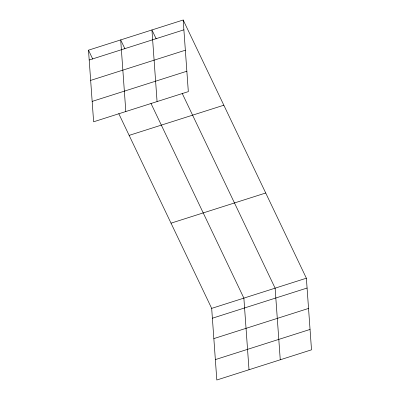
<?xml version="1.0" encoding="UTF-8"?>
<svg xmlns="http://www.w3.org/2000/svg" width="400" height="400" viewBox="0 0 400 400"><rect width="100%" height="100%" fill="white"/><g stroke="black" fill="none" stroke-linecap="round" stroke-linejoin="round"><path stroke-width="0.6" d="M183.185 20L188.32 91.62L93.625 121.79L88.49 50.175L183.185 20L306.375 278.21L311.51 349.825L216.815 380L211.68 308.38L118.78 113.66M89.195 60.005L183.89 29.83M90.655 80.395L185.355 50.22M92.16 101.4L186.86 71.23M129.14 135.38L223.84 105.21M171.025 223.17L265.725 193M211.68 308.38L306.375 278.21M212.385 318.21L307.08 288.04M213.845 338.6L308.545 308.43M215.35 359.61L310.05 329.435M156.19 38.87L151.935 29.955L157.07 101.575M182.225 93.445L275.125 288.165L280.26 359.785M124.94 48.825L120.685 39.915L125.82 111.535M150.975 103.405L243.875 298.12L249.01 369.74M88.49 50.175L92.74 59.085"/></g></svg>
